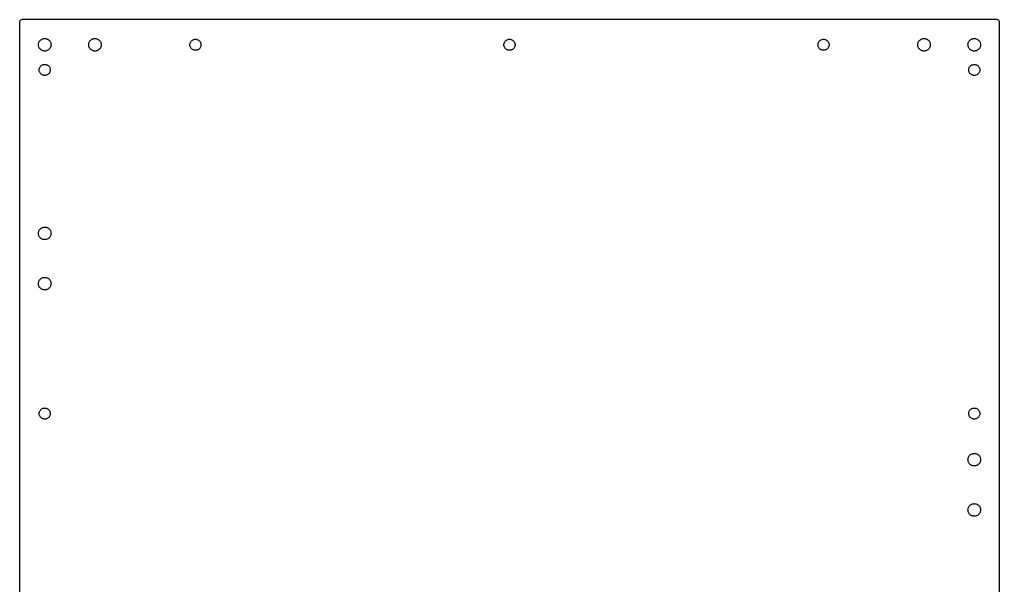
# Model space of a CAD drawing. Header units: metres. Extents: x -195 to 195, y -225 to 225.
# Drawn here: x -195 to 195, y 0 to 225 of the extents above; entities that cross this region are included whole.
import ezdxf

# ---------------------------------------------------------------- set-up
doc = ezdxf.new("R2010")
doc.units = ezdxf.units.M

msp = doc.modelspace()

# ---------------------------------------------------------------- linework, layer by layer
for p, q in [((-194.975, 224.223), (-195, 224)), ((-195, 224), (-195, -224)), ((-194.901, 224.434), (-194.975, 224.223)), ((-194.782, 224.623), (-194.901, 224.434)), ((-194.623, 224.782), (-194.782, 224.623)), ((-194.434, 224.901), (-194.623, 224.782)), ((-194.223, 224.975), (-194.434, 224.901)), ((-194, 225), (-194.223, 224.975)), ((194, 225), (-194, 225)), ((194.223, 224.975), (194, 225)), ((194.434, 224.901), (194.223, 224.975)), ((194.623, 224.782), (194.434, 224.901)), ((194.782, 224.623), (194.623, 224.782)), ((194.901, 224.434), (194.782, 224.623)), ((194.975, 224.223), (194.901, 224.434)), ((195, 224), (194.975, 224.223)), ((195, -224), (195, 224)), ((-187.503, 215), (-187.49, 215.262)), ((-187.49, 214.738), (-187.503, 215)), ((-187.49, 215.262), (-187.449, 215.52)), ((-187.449, 214.48), (-187.49, 214.738)), ((-187.449, 215.52), (-187.381, 215.774)), ((-187.381, 215.774), (-187.287, 216.018)), ((-187.287, 216.018), (-187.168, 216.252)), ((-187.168, 216.252), (-187.025, 216.471)), ((-187.025, 216.471), (-186.86, 216.675)), ((-186.86, 216.675), (-186.675, 216.86)), ((-186.675, 216.86), (-186.471, 217.025)), ((-186.471, 217.025), (-186.252, 217.168)), ((-186.252, 217.168), (-186.018, 217.287)), ((-186.018, 217.287), (-185.774, 217.381)), ((-185.774, 217.381), (-185.52, 217.449)), ((-185.52, 217.449), (-185.262, 217.49)), ((-185.262, 217.49), (-185, 217.503)), ((-185, 217.503), (-184.738, 217.49)), ((-184.738, 217.49), (-184.48, 217.449)), ((-184.48, 217.449), (-184.226, 217.381)), ((-184.226, 217.381), (-183.982, 217.287)), ((-183.982, 217.287), (-183.748, 217.168)), ((-183.748, 217.168), (-183.529, 217.025)), ((-183.529, 217.025), (-183.325, 216.86)), ((-183.325, 216.86), (-183.14, 216.675)), ((-183.14, 216.675), (-182.975, 216.471)), ((-182.975, 216.471), (-182.832, 216.252)), ((-182.832, 216.252), (-182.713, 216.018)), ((-182.713, 216.018), (-182.619, 215.774)), ((-182.619, 215.774), (-182.551, 215.52)), ((-182.551, 215.52), (-182.51, 215.262)), ((-182.51, 214.738), (-182.551, 214.48)), ((-182.51, 215.262), (-182.497, 215)), ((-182.497, 215), (-182.51, 214.738)), ((-167.503, 215), (-167.49, 215.262)), ((-167.49, 214.738), (-167.503, 215)), ((-167.49, 215.262), (-167.449, 215.52)), ((-167.449, 214.48), (-167.49, 214.738)), ((-167.449, 215.52), (-167.381, 215.774)), ((-167.381, 215.774), (-167.287, 216.018)), ((-167.287, 216.018), (-167.168, 216.252)), ((-167.168, 216.252), (-167.025, 216.471)), ((-167.025, 216.471), (-166.86, 216.675)), ((-166.86, 216.675), (-166.675, 216.86)), ((-166.675, 216.86), (-166.471, 217.025)), ((-166.471, 217.025), (-166.252, 217.168)), ((-166.252, 217.168), (-166.018, 217.287)), ((-166.018, 217.287), (-165.774, 217.381)), ((-165.774, 217.381), (-165.52, 217.449)), ((-165.52, 217.449), (-165.262, 217.49)), ((-165.262, 217.49), (-165, 217.503)), ((-165, 217.503), (-164.738, 217.49)), ((-164.738, 217.49), (-164.48, 217.449)), ((-164.48, 217.449), (-164.226, 217.381)), ((-164.226, 217.381), (-163.982, 217.287)), ((-163.982, 217.287), (-163.748, 217.168)), ((-163.748, 217.168), (-163.529, 217.025)), ((-163.529, 217.025), (-163.325, 216.86)), ((-163.325, 216.86), (-163.14, 216.675)), ((-163.14, 216.675), (-162.975, 216.471)), ((-162.975, 216.471), (-162.832, 216.252)), ((-162.832, 216.252), (-162.713, 216.018)), ((-162.713, 216.018), (-162.619, 215.774)), ((-162.619, 215.774), (-162.551, 215.52)), ((-162.551, 215.52), (-162.51, 215.262)), ((-162.51, 214.738), (-162.551, 214.48)), ((-162.51, 215.262), (-162.497, 215)), ((-162.497, 215), (-162.51, 214.738)), ((-127.203, 215), (-127.19, 215.247)), ((-127.19, 214.753), (-127.203, 215)), ((-127.19, 215.247), (-127.148, 215.49)), ((-127.148, 214.51), (-127.19, 214.753)), ((-127.148, 215.49), (-127.08, 215.728)), ((-127.08, 214.272), (-127.148, 214.51)), ((-127.08, 215.728), (-126.985, 215.956)), ((-126.985, 215.956), (-126.866, 216.172)), ((-126.866, 216.172), (-126.723, 216.374)), ((-126.723, 216.374), (-126.558, 216.558)), ((-126.558, 216.558), (-126.374, 216.723)), ((-126.374, 216.723), (-126.172, 216.866)), ((-126.172, 216.866), (-125.956, 216.985)), ((-125.956, 216.985), (-125.728, 217.08)), ((-125.728, 217.08), (-125.49, 217.148)), ((-125.49, 217.148), (-125.247, 217.19)), ((-125.247, 217.19), (-125, 217.203)), ((-125, 217.203), (-124.753, 217.19)), ((-124.753, 217.19), (-124.51, 217.148)), ((-124.51, 217.148), (-124.272, 217.08)), ((-124.272, 217.08), (-124.044, 216.985)), ((-124.044, 216.985), (-123.828, 216.866)), ((-123.828, 216.866), (-123.626, 216.723)), ((-123.626, 216.723), (-123.442, 216.558)), ((-123.442, 216.558), (-123.277, 216.374)), ((-123.277, 216.374), (-123.134, 216.172)), ((-123.134, 216.172), (-123.015, 215.956)), ((-123.015, 215.956), (-122.92, 215.728)), ((-122.92, 215.728), (-122.852, 215.49)), ((-122.852, 214.51), (-122.92, 214.272)), ((-122.852, 215.49), (-122.81, 215.247)), ((-122.81, 214.753), (-122.852, 214.51)), ((-122.81, 215.247), (-122.797, 215)), ((-122.797, 215), (-122.81, 214.753)), ((-2.20348, 215), (-2.18962, 215.247)), ((-2.18962, 214.753), (-2.20348, 215)), ((-2.18962, 215.247), (-2.14822, 215.49)), ((-2.14822, 214.51), (-2.18962, 214.753)), ((-2.14822, 215.49), (-2.07982, 215.728)), ((-2.07982, 214.272), (-2.14822, 214.51)), ((-2.07982, 215.728), (-1.98526, 215.956)), ((-1.98526, 215.956), (-1.86574, 216.172)), ((-1.86574, 216.172), (-1.72275, 216.374)), ((-1.72275, 216.374), (-1.55809, 216.558)), ((-1.55809, 216.558), (-1.37384, 216.723)), ((-1.37384, 216.723), (-1.17232, 216.866)), ((-1.17232, 216.866), (-0.95605, 216.985)), ((-0.95605, 216.985), (-0.72777, 217.08)), ((-0.72777, 217.08), (-0.49033, 217.148)), ((-0.49033, 217.148), (-0.24672, 217.19)), ((-0.24672, 217.19), (0, 217.203)), ((0, 217.203), (0.2467, 217.19)), ((0.2467, 217.19), (0.49031, 217.148)), ((0.49031, 217.148), (0.72775, 217.08)), ((0.72775, 217.08), (0.95604, 216.985)), ((0.95604, 216.985), (1.1723, 216.866)), ((1.1723, 216.866), (1.37383, 216.723)), ((1.37383, 216.723), (1.55807, 216.558)), ((1.55807, 216.558), (1.72273, 216.374)), ((1.72273, 216.374), (1.86572, 216.172)), ((1.86572, 216.172), (1.98524, 215.956)), ((1.98524, 215.956), (2.0798, 215.728)), ((2.0798, 215.728), (2.14821, 215.49)), ((2.14821, 214.51), (2.0798, 214.272)), ((2.14821, 215.49), (2.18961, 215.247)), ((2.18961, 214.753), (2.14821, 214.51)), ((2.18961, 215.247), (2.20346, 215)), ((2.20346, 215), (2.18961, 214.753)), ((122.797, 215), (122.81, 215.247)), ((122.81, 214.753), (122.797, 215)), ((122.81, 215.247), (122.852, 215.49)), ((122.852, 214.51), (122.81, 214.753)), ((122.852, 215.49), (122.92, 215.728)), ((122.92, 214.272), (122.852, 214.51)), ((122.92, 215.728), (123.015, 215.956)), ((123.015, 215.956), (123.134, 216.172)), ((123.134, 216.172), (123.277, 216.374)), ((123.277, 216.374), (123.442, 216.558)), ((123.442, 216.558), (123.626, 216.723)), ((123.626, 216.723), (123.828, 216.866)), ((123.828, 216.866), (124.044, 216.985)), ((124.044, 216.985), (124.272, 217.08)), ((124.272, 217.08), (124.51, 217.148)), ((124.51, 217.148), (124.753, 217.19)), ((124.753, 217.19), (125, 217.203)), ((125, 217.203), (125.247, 217.19)), ((125.247, 217.19), (125.49, 217.148)), ((125.49, 217.148), (125.728, 217.08)), ((125.728, 217.08), (125.956, 216.985)), ((125.956, 216.985), (126.172, 216.866)), ((126.172, 216.866), (126.374, 216.723)), ((126.374, 216.723), (126.558, 216.558)), ((126.558, 216.558), (126.723, 216.374)), ((126.723, 216.374), (126.866, 216.172)), ((126.866, 216.172), (126.985, 215.956)), ((126.985, 215.956), (127.08, 215.728)), ((127.08, 215.728), (127.148, 215.49)), ((127.148, 214.51), (127.08, 214.272)), ((127.148, 215.49), (127.19, 215.247)), ((127.19, 214.753), (127.148, 214.51)), ((127.19, 215.247), (127.203, 215)), ((127.203, 215), (127.19, 214.753)), ((162.497, 215), (162.51, 215.262)), ((162.51, 214.738), (162.497, 215)), ((162.51, 215.262), (162.551, 215.52)), ((162.551, 214.48), (162.51, 214.738)), ((162.551, 215.52), (162.619, 215.774)), ((162.619, 215.774), (162.713, 216.018)), ((162.713, 216.018), (162.832, 216.252)), ((162.832, 216.252), (162.975, 216.471)), ((162.975, 216.471), (163.14, 216.675)), ((163.14, 216.675), (163.325, 216.86)), ((163.325, 216.86), (163.529, 217.025)), ((163.529, 217.025), (163.748, 217.168)), ((163.748, 217.168), (163.982, 217.287)), ((163.982, 217.287), (164.226, 217.381)), ((164.226, 217.381), (164.48, 217.449)), ((164.48, 217.449), (164.738, 217.49)), ((164.738, 217.49), (165, 217.503)), ((165, 217.503), (165.262, 217.49)), ((165.262, 217.49), (165.52, 217.449)), ((165.52, 217.449), (165.774, 217.381)), ((165.774, 217.381), (166.018, 217.287)), ((166.018, 217.287), (166.252, 217.168)), ((166.252, 217.168), (166.471, 217.025)), ((166.471, 217.025), (166.675, 216.86)), ((166.675, 216.86), (166.86, 216.675)), ((166.86, 216.675), (167.025, 216.471)), ((167.025, 216.471), (167.168, 216.252)), ((167.168, 216.252), (167.287, 216.018)), ((167.287, 216.018), (167.381, 215.774)), ((167.381, 215.774), (167.449, 215.52)), ((167.449, 215.52), (167.49, 215.262)), ((167.49, 214.738), (167.449, 214.48)), ((167.49, 215.262), (167.503, 215)), ((167.503, 215), (167.49, 214.738)), ((182.497, 215), (182.51, 215.262)), ((182.51, 214.738), (182.497, 215)), ((182.51, 215.262), (182.551, 215.52)), ((182.551, 214.48), (182.51, 214.738)), ((182.551, 215.52), (182.619, 215.774)), ((182.619, 215.774), (182.713, 216.018)), ((182.713, 216.018), (182.832, 216.252)), ((182.832, 216.252), (182.975, 216.471)), ((182.975, 216.471), (183.14, 216.675)), ((183.14, 216.675), (183.325, 216.86)), ((183.325, 216.86), (183.529, 217.025)), ((183.529, 217.025), (183.748, 217.168)), ((183.748, 217.168), (183.982, 217.287)), ((183.982, 217.287), (184.226, 217.381)), ((184.226, 217.381), (184.48, 217.449)), ((184.48, 217.449), (184.738, 217.49)), ((184.738, 217.49), (185, 217.503)), ((185, 217.503), (185.262, 217.49)), ((185.262, 217.49), (185.52, 217.449)), ((185.52, 217.449), (185.774, 217.381)), ((185.774, 217.381), (186.018, 217.287)), ((186.018, 217.287), (186.252, 217.168)), ((186.252, 217.168), (186.471, 217.025)), ((186.471, 217.025), (186.675, 216.86)), ((186.675, 216.86), (186.86, 216.675)), ((186.86, 216.675), (187.025, 216.471)), ((187.025, 216.471), (187.168, 216.252)), ((187.168, 216.252), (187.287, 216.018)), ((187.287, 216.018), (187.381, 215.774)), ((187.381, 215.774), (187.449, 215.52)), ((187.449, 215.52), (187.49, 215.262)), ((187.49, 214.738), (187.449, 214.48)), ((187.49, 215.262), (187.503, 215)), ((187.503, 215), (187.49, 214.738)), ((-187.381, 214.226), (-187.449, 214.48)), ((-187.287, 213.982), (-187.381, 214.226)), ((-187.168, 213.748), (-187.287, 213.982)), ((-187.025, 213.529), (-187.168, 213.748)), ((-186.86, 213.325), (-187.025, 213.529)), ((-186.675, 213.14), (-186.86, 213.325)), ((-186.471, 212.975), (-186.675, 213.14)), ((-186.252, 212.832), (-186.471, 212.975)), ((-186.018, 212.713), (-186.252, 212.832)), ((-185.774, 212.619), (-186.018, 212.713)), ((-185.52, 212.551), (-185.774, 212.619)), ((-185.262, 212.51), (-185.52, 212.551)), ((-185, 212.497), (-185.262, 212.51)), ((-184.738, 212.51), (-185, 212.497)), ((-184.48, 212.551), (-184.738, 212.51)), ((-184.226, 212.619), (-184.48, 212.551)), ((-183.982, 212.713), (-184.226, 212.619)), ((-183.748, 212.832), (-183.982, 212.713)), ((-183.529, 212.975), (-183.748, 212.832)), ((-183.325, 213.14), (-183.529, 212.975)), ((-183.14, 213.325), (-183.325, 213.14)), ((-182.975, 213.529), (-183.14, 213.325)), ((-182.832, 213.748), (-182.975, 213.529)), ((-182.713, 213.982), (-182.832, 213.748)), ((-182.619, 214.226), (-182.713, 213.982)), ((-182.551, 214.48), (-182.619, 214.226)), ((-167.381, 214.226), (-167.449, 214.48)), ((-167.287, 213.982), (-167.381, 214.226)), ((-167.168, 213.748), (-167.287, 213.982)), ((-167.025, 213.529), (-167.168, 213.748)), ((-166.86, 213.325), (-167.025, 213.529)), ((-166.675, 213.14), (-166.86, 213.325)), ((-166.471, 212.975), (-166.675, 213.14)), ((-166.252, 212.832), (-166.471, 212.975)), ((-166.018, 212.713), (-166.252, 212.832)), ((-165.774, 212.619), (-166.018, 212.713)), ((-165.52, 212.551), (-165.774, 212.619)), ((-165.262, 212.51), (-165.52, 212.551)), ((-165, 212.497), (-165.262, 212.51)), ((-164.738, 212.51), (-165, 212.497)), ((-164.48, 212.551), (-164.738, 212.51)), ((-164.226, 212.619), (-164.48, 212.551)), ((-163.982, 212.713), (-164.226, 212.619)), ((-163.748, 212.832), (-163.982, 212.713)), ((-163.529, 212.975), (-163.748, 212.832)), ((-163.325, 213.14), (-163.529, 212.975)), ((-163.14, 213.325), (-163.325, 213.14)), ((-162.975, 213.529), (-163.14, 213.325)), ((-162.832, 213.748), (-162.975, 213.529)), ((-162.713, 213.982), (-162.832, 213.748)), ((-162.619, 214.226), (-162.713, 213.982)), ((-162.551, 214.48), (-162.619, 214.226)), ((-126.985, 214.044), (-127.08, 214.272)), ((-126.866, 213.828), (-126.985, 214.044)), ((-126.723, 213.626), (-126.866, 213.828)), ((-126.558, 213.442), (-126.723, 213.626)), ((-126.374, 213.277), (-126.558, 213.442)), ((-126.172, 213.134), (-126.374, 213.277)), ((-125.956, 213.015), (-126.172, 213.134)), ((-125.728, 212.92), (-125.956, 213.015)), ((-125.49, 212.852), (-125.728, 212.92)), ((-125.247, 212.81), (-125.49, 212.852)), ((-125, 212.797), (-125.247, 212.81)), ((-124.753, 212.81), (-125, 212.797)), ((-124.51, 212.852), (-124.753, 212.81)), ((-124.272, 212.92), (-124.51, 212.852)), ((-124.044, 213.015), (-124.272, 212.92)), ((-123.828, 213.134), (-124.044, 213.015)), ((-123.626, 213.277), (-123.828, 213.134)), ((-123.442, 213.442), (-123.626, 213.277)), ((-123.277, 213.626), (-123.442, 213.442)), ((-123.134, 213.828), (-123.277, 213.626)), ((-123.015, 214.044), (-123.134, 213.828)), ((-122.92, 214.272), (-123.015, 214.044)), ((-1.98526, 214.044), (-2.07982, 214.272)), ((-1.86574, 213.828), (-1.98526, 214.044)), ((-1.72275, 213.626), (-1.86574, 213.828)), ((-1.55809, 213.442), (-1.72275, 213.626)), ((-1.37384, 213.277), (-1.55809, 213.442)), ((-1.17232, 213.134), (-1.37384, 213.277)), ((-0.95605, 213.015), (-1.17232, 213.134)), ((-0.72777, 212.92), (-0.95605, 213.015)), ((-0.49033, 212.852), (-0.72777, 212.92)), ((-0.24672, 212.81), (-0.49033, 212.852)), ((0, 212.797), (-0.24672, 212.81)), ((0.2467, 212.81), (0, 212.797)), ((0.49031, 212.852), (0.2467, 212.81)), ((0.72775, 212.92), (0.49031, 212.852)), ((0.95604, 213.015), (0.72775, 212.92)), ((1.1723, 213.134), (0.95604, 213.015)), ((1.37383, 213.277), (1.1723, 213.134)), ((1.55807, 213.442), (1.37383, 213.277)), ((1.72273, 213.626), (1.55807, 213.442)), ((1.86572, 213.828), (1.72273, 213.626)), ((1.98524, 214.044), (1.86572, 213.828)), ((2.0798, 214.272), (1.98524, 214.044)), ((123.015, 214.044), (122.92, 214.272)), ((123.134, 213.828), (123.015, 214.044)), ((123.277, 213.626), (123.134, 213.828)), ((123.442, 213.442), (123.277, 213.626)), ((123.626, 213.277), (123.442, 213.442)), ((123.828, 213.134), (123.626, 213.277)), ((124.044, 213.015), (123.828, 213.134)), ((124.272, 212.92), (124.044, 213.015)), ((124.51, 212.852), (124.272, 212.92)), ((124.753, 212.81), (124.51, 212.852)), ((125, 212.797), (124.753, 212.81)), ((125.247, 212.81), (125, 212.797)), ((125.49, 212.852), (125.247, 212.81)), ((125.728, 212.92), (125.49, 212.852)), ((125.956, 213.015), (125.728, 212.92)), ((126.172, 213.134), (125.956, 213.015)), ((126.374, 213.277), (126.172, 213.134)), ((126.558, 213.442), (126.374, 213.277)), ((126.723, 213.626), (126.558, 213.442)), ((126.866, 213.828), (126.723, 213.626)), ((126.985, 214.044), (126.866, 213.828)), ((127.08, 214.272), (126.985, 214.044)), ((162.619, 214.226), (162.551, 214.48)), ((162.713, 213.982), (162.619, 214.226)), ((162.832, 213.748), (162.713, 213.982)), ((162.975, 213.529), (162.832, 213.748)), ((163.14, 213.325), (162.975, 213.529)), ((163.325, 213.14), (163.14, 213.325)), ((163.529, 212.975), (163.325, 213.14)), ((163.748, 212.832), (163.529, 212.975)), ((163.982, 212.713), (163.748, 212.832)), ((164.226, 212.619), (163.982, 212.713)), ((164.48, 212.551), (164.226, 212.619)), ((164.738, 212.51), (164.48, 212.551)), ((165, 212.497), (164.738, 212.51)), ((165.262, 212.51), (165, 212.497)), ((165.52, 212.551), (165.262, 212.51)), ((165.774, 212.619), (165.52, 212.551)), ((166.018, 212.713), (165.774, 212.619)), ((166.252, 212.832), (166.018, 212.713)), ((166.471, 212.975), (166.252, 212.832)), ((166.675, 213.14), (166.471, 212.975)), ((166.86, 213.325), (166.675, 213.14)), ((167.025, 213.529), (166.86, 213.325)), ((167.168, 213.748), (167.025, 213.529)), ((167.287, 213.982), (167.168, 213.748)), ((167.381, 214.226), (167.287, 213.982)), ((167.449, 214.48), (167.381, 214.226)), ((182.619, 214.226), (182.551, 214.48)), ((182.713, 213.982), (182.619, 214.226)), ((182.832, 213.748), (182.713, 213.982)), ((182.975, 213.529), (182.832, 213.748)), ((183.14, 213.325), (182.975, 213.529)), ((183.325, 213.14), (183.14, 213.325)), ((183.529, 212.975), (183.325, 213.14)), ((183.748, 212.832), (183.529, 212.975)), ((183.982, 212.713), (183.748, 212.832)), ((184.226, 212.619), (183.982, 212.713)), ((184.48, 212.551), (184.226, 212.619)), ((184.738, 212.51), (184.48, 212.551)), ((185, 212.497), (184.738, 212.51)), ((185.262, 212.51), (185, 212.497)), ((185.52, 212.551), (185.262, 212.51)), ((185.774, 212.619), (185.52, 212.551)), ((186.018, 212.713), (185.774, 212.619)), ((186.252, 212.832), (186.018, 212.713)), ((186.471, 212.975), (186.252, 212.832)), ((186.675, 213.14), (186.471, 212.975)), ((186.86, 213.325), (186.675, 213.14)), ((187.025, 213.529), (186.86, 213.325)), ((187.168, 213.748), (187.025, 213.529)), ((187.287, 213.982), (187.168, 213.748)), ((187.381, 214.226), (187.287, 213.982)), ((187.449, 214.48), (187.381, 214.226)), ((-186.558, 206.558), (-186.374, 206.723)), ((-186.374, 206.723), (-186.172, 206.866)), ((-186.172, 206.866), (-185.956, 206.985)), ((-185.956, 206.985), (-185.728, 207.08)), ((-185.728, 207.08), (-185.49, 207.148)), ((-185.49, 207.148), (-185.247, 207.19)), ((-185.247, 207.19), (-185, 207.203)), ((-185, 207.203), (-184.753, 207.19)), ((-184.753, 207.19), (-184.51, 207.148)), ((-184.51, 207.148), (-184.272, 207.08)), ((-184.272, 207.08), (-184.044, 206.985)), ((-184.044, 206.985), (-183.828, 206.866)), ((-183.828, 206.866), (-183.626, 206.723)), ((-183.626, 206.723), (-183.442, 206.558)), ((183.442, 206.558), (183.626, 206.723)), ((183.626, 206.723), (183.828, 206.866)), ((183.828, 206.866), (184.044, 206.985)), ((184.044, 206.985), (184.272, 207.08)), ((184.272, 207.08), (184.51, 207.148)), ((184.51, 207.148), (184.753, 207.19)), ((184.753, 207.19), (185, 207.203)), ((185, 207.203), (185.247, 207.19)), ((185.247, 207.19), (185.49, 207.148)), ((185.49, 207.148), (185.728, 207.08)), ((185.728, 207.08), (185.956, 206.985)), ((185.956, 206.985), (186.172, 206.866)), ((186.172, 206.866), (186.374, 206.723)), ((186.374, 206.723), (186.558, 206.558)), ((-187.203, 205), (-187.19, 205.247)), ((-187.19, 204.753), (-187.203, 205)), ((-187.19, 205.247), (-187.148, 205.49)), ((-187.148, 204.51), (-187.19, 204.753)), ((-187.148, 205.49), (-187.08, 205.728)), ((-187.08, 204.272), (-187.148, 204.51)), ((-187.08, 205.728), (-186.985, 205.956)), ((-186.985, 204.044), (-187.08, 204.272)), ((-186.985, 205.956), (-186.866, 206.172)), ((-186.866, 203.828), (-186.985, 204.044)), ((-186.866, 206.172), (-186.723, 206.374)), ((-186.723, 203.626), (-186.866, 203.828)), ((-186.723, 206.374), (-186.558, 206.558)), ((-186.558, 203.442), (-186.723, 203.626)), ((-186.374, 203.277), (-186.558, 203.442)), ((-186.172, 203.134), (-186.374, 203.277)), ((-185.956, 203.015), (-186.172, 203.134)), ((-185.728, 202.92), (-185.956, 203.015)), ((-185.49, 202.852), (-185.728, 202.92)), ((-185.247, 202.81), (-185.49, 202.852)), ((-185, 202.797), (-185.247, 202.81)), ((-184.753, 202.81), (-185, 202.797)), ((-184.51, 202.852), (-184.753, 202.81)), ((-184.272, 202.92), (-184.51, 202.852)), ((-184.044, 203.015), (-184.272, 202.92)), ((-183.828, 203.134), (-184.044, 203.015)), ((-183.626, 203.277), (-183.828, 203.134)), ((-183.442, 203.442), (-183.626, 203.277)), ((-183.442, 206.558), (-183.277, 206.374)), ((-183.277, 203.626), (-183.442, 203.442)), ((-183.277, 206.374), (-183.134, 206.172)), ((-183.134, 203.828), (-183.277, 203.626)), ((-183.134, 206.172), (-183.015, 205.956)), ((-183.015, 204.044), (-183.134, 203.828)), ((-183.015, 205.956), (-182.92, 205.728)), ((-182.92, 204.272), (-183.015, 204.044)), ((-182.92, 205.728), (-182.852, 205.49)), ((-182.852, 204.51), (-182.92, 204.272)), ((-182.852, 205.49), (-182.81, 205.247)), ((-182.81, 204.753), (-182.852, 204.51)), ((-182.81, 205.247), (-182.797, 205)), ((-182.797, 205), (-182.81, 204.753)), ((182.797, 205), (182.81, 205.247)), ((182.81, 204.753), (182.797, 205)), ((182.81, 205.247), (182.852, 205.49)), ((182.852, 204.51), (182.81, 204.753)), ((182.852, 205.49), (182.92, 205.728)), ((182.92, 204.272), (182.852, 204.51)), ((182.92, 205.728), (183.015, 205.956)), ((183.015, 204.044), (182.92, 204.272)), ((183.015, 205.956), (183.134, 206.172)), ((183.134, 203.828), (183.015, 204.044)), ((183.134, 206.172), (183.277, 206.374)), ((183.277, 203.626), (183.134, 203.828)), ((183.277, 206.374), (183.442, 206.558)), ((183.442, 203.442), (183.277, 203.626)), ((183.626, 203.277), (183.442, 203.442)), ((183.828, 203.134), (183.626, 203.277)), ((184.044, 203.015), (183.828, 203.134)), ((184.272, 202.92), (184.044, 203.015)), ((184.51, 202.852), (184.272, 202.92)), ((184.753, 202.81), (184.51, 202.852)), ((185, 202.797), (184.753, 202.81)), ((185.247, 202.81), (185, 202.797)), ((185.49, 202.852), (185.247, 202.81)), ((185.728, 202.92), (185.49, 202.852)), ((185.956, 203.015), (185.728, 202.92)), ((186.172, 203.134), (185.956, 203.015)), ((186.374, 203.277), (186.172, 203.134)), ((186.558, 203.442), (186.374, 203.277)), ((186.558, 206.558), (186.723, 206.374)), ((186.723, 203.626), (186.558, 203.442)), ((186.723, 206.374), (186.866, 206.172)), ((186.866, 203.828), (186.723, 203.626)), ((186.866, 206.172), (186.985, 205.956)), ((186.985, 204.044), (186.866, 203.828)), ((186.985, 205.956), (187.08, 205.728)), ((187.08, 204.272), (186.985, 204.044)), ((187.08, 205.728), (187.148, 205.49)), ((187.148, 204.51), (187.08, 204.272)), ((187.148, 205.49), (187.19, 205.247)), ((187.19, 204.753), (187.148, 204.51)), ((187.19, 205.247), (187.203, 205)), ((187.203, 205), (187.19, 204.753)), ((-187.49, 140.262), (-187.449, 140.52)), ((-187.449, 140.52), (-187.381, 140.774)), ((-187.381, 140.774), (-187.287, 141.018)), ((-187.287, 141.018), (-187.168, 141.252)), ((-187.168, 141.252), (-187.025, 141.471)), ((-187.025, 141.471), (-186.86, 141.675)), ((-186.86, 141.675), (-186.675, 141.86)), ((-186.675, 141.86), (-186.471, 142.025)), ((-186.471, 142.025), (-186.252, 142.168)), ((-186.252, 142.168), (-186.018, 142.287)), ((-186.018, 142.287), (-185.774, 142.381)), ((-185.774, 142.381), (-185.52, 142.449)), ((-185.52, 142.449), (-185.262, 142.49)), ((-185.262, 142.49), (-185, 142.503)), ((-185, 142.503), (-184.738, 142.49)), ((-184.738, 142.49), (-184.48, 142.449)), ((-184.48, 142.449), (-184.226, 142.381)), ((-184.226, 142.381), (-183.982, 142.287)), ((-183.982, 142.287), (-183.748, 142.168)), ((-183.748, 142.168), (-183.529, 142.025)), ((-183.529, 142.025), (-183.325, 141.86)), ((-183.325, 141.86), (-183.14, 141.675)), ((-183.14, 141.675), (-182.975, 141.471)), ((-182.975, 141.471), (-182.832, 141.252)), ((-182.832, 141.252), (-182.713, 141.018)), ((-182.713, 141.018), (-182.619, 140.774)), ((-182.619, 140.774), (-182.551, 140.52)), ((-182.551, 140.52), (-182.51, 140.262)), ((-187.503, 140), (-187.49, 140.262)), ((-187.49, 139.738), (-187.503, 140)), ((-187.449, 139.48), (-187.49, 139.738)), ((-187.381, 139.226), (-187.449, 139.48)), ((-187.287, 138.982), (-187.381, 139.226)), ((-187.168, 138.748), (-187.287, 138.982)), ((-187.025, 138.529), (-187.168, 138.748)), ((-186.86, 138.325), (-187.025, 138.529)), ((-186.675, 138.14), (-186.86, 138.325)), ((-186.471, 137.975), (-186.675, 138.14)), ((-186.252, 137.832), (-186.471, 137.975)), ((-186.018, 137.713), (-186.252, 137.832)), ((-185.774, 137.619), (-186.018, 137.713)), ((-185.52, 137.551), (-185.774, 137.619)), ((-185.262, 137.51), (-185.52, 137.551)), ((-185, 137.497), (-185.262, 137.51)), ((-184.738, 137.51), (-185, 137.497)), ((-184.48, 137.551), (-184.738, 137.51)), ((-184.226, 137.619), (-184.48, 137.551)), ((-183.982, 137.713), (-184.226, 137.619)), ((-183.748, 137.832), (-183.982, 137.713)), ((-183.529, 137.975), (-183.748, 137.832)), ((-183.325, 138.14), (-183.529, 137.975)), ((-183.14, 138.325), (-183.325, 138.14)), ((-182.975, 138.529), (-183.14, 138.325)), ((-182.832, 138.748), (-182.975, 138.529)), ((-182.713, 138.982), (-182.832, 138.748)), ((-182.619, 139.226), (-182.713, 138.982)), ((-182.551, 139.48), (-182.619, 139.226)), ((-182.51, 139.738), (-182.551, 139.48)), ((-182.51, 140.262), (-182.497, 140)), ((-182.497, 140), (-182.51, 139.738)), ((-187.381, 120.774), (-187.287, 121.018)), ((-187.287, 121.018), (-187.168, 121.252)), ((-187.168, 121.252), (-187.025, 121.471)), ((-187.025, 121.471), (-186.86, 121.675)), ((-186.86, 121.675), (-186.675, 121.86)), ((-186.675, 121.86), (-186.471, 122.025)), ((-186.471, 122.025), (-186.252, 122.168)), ((-186.252, 122.168), (-186.018, 122.287)), ((-186.018, 122.287), (-185.774, 122.381)), ((-185.774, 122.381), (-185.52, 122.449)), ((-185.52, 122.449), (-185.262, 122.49)), ((-185.262, 122.49), (-185, 122.503)), ((-185, 122.503), (-184.738, 122.49)), ((-184.738, 122.49), (-184.48, 122.449)), ((-184.48, 122.449), (-184.226, 122.381)), ((-184.226, 122.381), (-183.982, 122.287)), ((-183.982, 122.287), (-183.748, 122.168)), ((-183.748, 122.168), (-183.529, 122.025)), ((-183.529, 122.025), (-183.325, 121.86)), ((-183.325, 121.86), (-183.14, 121.675)), ((-183.14, 121.675), (-182.975, 121.471)), ((-182.975, 121.471), (-182.832, 121.252)), ((-182.832, 121.252), (-182.713, 121.018)), ((-182.713, 121.018), (-182.619, 120.774)), ((-187.503, 120), (-187.49, 120.262)), ((-187.49, 119.738), (-187.503, 120)), ((-187.49, 120.262), (-187.449, 120.52)), ((-187.449, 119.48), (-187.49, 119.738)), ((-187.449, 120.52), (-187.381, 120.774)), ((-187.381, 119.226), (-187.449, 119.48)), ((-187.287, 118.982), (-187.381, 119.226)), ((-187.168, 118.748), (-187.287, 118.982)), ((-187.025, 118.529), (-187.168, 118.748)), ((-186.86, 118.325), (-187.025, 118.529)), ((-186.675, 118.14), (-186.86, 118.325)), ((-186.471, 117.975), (-186.675, 118.14)), ((-186.252, 117.832), (-186.471, 117.975)), ((-186.018, 117.713), (-186.252, 117.832)), ((-185.774, 117.619), (-186.018, 117.713)), ((-185.52, 117.551), (-185.774, 117.619)), ((-185.262, 117.51), (-185.52, 117.551)), ((-185, 117.497), (-185.262, 117.51)), ((-184.738, 117.51), (-185, 117.497)), ((-184.48, 117.551), (-184.738, 117.51)), ((-184.226, 117.619), (-184.48, 117.551)), ((-183.982, 117.713), (-184.226, 117.619)), ((-183.748, 117.832), (-183.982, 117.713)), ((-183.529, 117.975), (-183.748, 117.832)), ((-183.325, 118.14), (-183.529, 117.975)), ((-183.14, 118.325), (-183.325, 118.14)), ((-182.975, 118.529), (-183.14, 118.325)), ((-182.832, 118.748), (-182.975, 118.529)), ((-182.713, 118.982), (-182.832, 118.748)), ((-182.619, 119.226), (-182.713, 118.982)), ((-182.619, 120.774), (-182.551, 120.52)), ((-182.551, 119.48), (-182.619, 119.226)), ((-182.551, 120.52), (-182.51, 120.262)), ((-182.51, 119.738), (-182.551, 119.48)), ((-182.51, 120.262), (-182.497, 120)), ((-182.497, 120), (-182.51, 119.738)), ((-186.172, 70.1991), (-185.956, 70.3186)), ((-185.956, 70.3186), (-185.728, 70.4131)), ((-185.728, 70.4131), (-185.49, 70.4816)), ((-185.49, 70.4816), (-185.247, 70.5229)), ((-185.247, 70.5229), (-185, 70.5368)), ((-185, 70.5368), (-184.753, 70.5229)), ((-184.753, 70.5229), (-184.51, 70.4816)), ((-184.51, 70.4816), (-184.272, 70.4131)), ((-184.272, 70.4131), (-184.044, 70.3186)), ((-184.044, 70.3186), (-183.828, 70.1991)), ((183.828, 70.1991), (184.044, 70.3186)), ((184.044, 70.3186), (184.272, 70.4131)), ((184.272, 70.4131), (184.51, 70.4816)), ((184.51, 70.4816), (184.753, 70.5229)), ((184.753, 70.5229), (185, 70.5368)), ((185, 70.5368), (185.247, 70.5229)), ((185.247, 70.5229), (185.49, 70.4816)), ((185.49, 70.4816), (185.728, 70.4131)), ((185.728, 70.4131), (185.956, 70.3186)), ((185.956, 70.3186), (186.172, 70.1991)), ((-187.203, 68.3333), (-187.19, 68.58)), ((-187.19, 68.0866), (-187.203, 68.3333)), ((-187.19, 68.58), (-187.148, 68.8236)), ((-187.148, 67.843), (-187.19, 68.0866)), ((-187.148, 68.8236), (-187.08, 69.0611)), ((-187.08, 67.6056), (-187.148, 67.843)), ((-187.08, 69.0611), (-186.985, 69.2894)), ((-186.985, 67.3773), (-187.08, 67.6056)), ((-186.985, 69.2894), (-186.866, 69.5056)), ((-186.866, 67.161), (-186.985, 67.3773)), ((-186.866, 69.5056), (-186.723, 69.7072)), ((-186.723, 66.9595), (-186.866, 67.161)), ((-186.723, 69.7072), (-186.558, 69.8914)), ((-186.558, 66.7752), (-186.723, 66.9595)), ((-186.558, 69.8914), (-186.374, 70.0561)), ((-186.374, 66.6106), (-186.558, 66.7752)), ((-186.374, 70.0561), (-186.172, 70.1991)), ((-186.172, 66.4676), (-186.374, 66.6106)), ((-185.956, 66.3481), (-186.172, 66.4676)), ((-185.728, 66.2535), (-185.956, 66.3481)), ((-184.044, 66.3481), (-184.272, 66.2535)), ((-183.828, 66.4676), (-184.044, 66.3481)), ((-183.828, 70.1991), (-183.626, 70.0561)), ((-183.626, 66.6106), (-183.828, 66.4676)), ((-183.626, 70.0561), (-183.442, 69.8914)), ((-183.442, 66.7752), (-183.626, 66.6106)), ((-183.442, 69.8914), (-183.277, 69.7072)), ((-183.277, 66.9595), (-183.442, 66.7752)), ((-183.277, 69.7072), (-183.134, 69.5056)), ((-183.134, 67.161), (-183.277, 66.9595)), ((-183.134, 69.5056), (-183.015, 69.2894)), ((-183.015, 67.3773), (-183.134, 67.161)), ((-183.015, 69.2894), (-182.92, 69.0611)), ((-182.92, 67.6056), (-183.015, 67.3773)), ((-182.92, 69.0611), (-182.852, 68.8236)), ((-182.852, 67.843), (-182.92, 67.6056)), ((-182.852, 68.8236), (-182.81, 68.58)), ((-182.81, 68.0866), (-182.852, 67.843)), ((-182.81, 68.58), (-182.797, 68.3333)), ((-182.797, 68.3333), (-182.81, 68.0866)), ((182.797, 68.3333), (182.81, 68.58)), ((182.81, 68.0866), (182.797, 68.3333)), ((182.81, 68.58), (182.852, 68.8236)), ((182.852, 67.843), (182.81, 68.0866)), ((182.852, 68.8236), (182.92, 69.0611)), ((182.92, 67.6056), (182.852, 67.843)), ((182.92, 69.0611), (183.015, 69.2894)), ((183.015, 67.3773), (182.92, 67.6056)), ((183.015, 69.2894), (183.134, 69.5056)), ((183.134, 67.161), (183.015, 67.3773)), ((183.134, 69.5056), (183.277, 69.7072)), ((183.277, 66.9595), (183.134, 67.161)), ((183.277, 69.7072), (183.442, 69.8914)), ((183.442, 66.7752), (183.277, 66.9595)), ((183.442, 69.8914), (183.626, 70.0561)), ((183.626, 66.6106), (183.442, 66.7752)), ((183.626, 70.0561), (183.828, 70.1991)), ((183.828, 66.4676), (183.626, 66.6106)), ((184.044, 66.3481), (183.828, 66.4676)), ((184.272, 66.2535), (184.044, 66.3481)), ((185.956, 66.3481), (185.728, 66.2535)), ((186.172, 66.4676), (185.956, 66.3481)), ((186.172, 70.1991), (186.374, 70.0561)), ((186.374, 66.6106), (186.172, 66.4676)), ((186.374, 70.0561), (186.558, 69.8914)), ((186.558, 66.7752), (186.374, 66.6106)), ((186.558, 69.8914), (186.723, 69.7072)), ((186.723, 66.9595), (186.558, 66.7752)), ((186.723, 69.7072), (186.866, 69.5056)), ((186.866, 67.161), (186.723, 66.9595)), ((186.866, 69.5056), (186.985, 69.2894)), ((186.985, 67.3773), (186.866, 67.161)), ((186.985, 69.2894), (187.08, 69.0611)), ((187.08, 67.6056), (186.985, 67.3773)), ((187.08, 69.0611), (187.148, 68.8236)), ((187.148, 67.843), (187.08, 67.6056)), ((187.148, 68.8236), (187.19, 68.58)), ((187.19, 68.0866), (187.148, 67.843)), ((187.19, 68.58), (187.203, 68.3333)), ((187.203, 68.3333), (187.19, 68.0866)), ((-185.49, 66.1851), (-185.728, 66.2535)), ((-185.247, 66.1437), (-185.49, 66.1851)), ((-185, 66.1299), (-185.247, 66.1437)), ((-184.753, 66.1437), (-185, 66.1299)), ((-184.51, 66.1851), (-184.753, 66.1437)), ((-184.272, 66.2535), (-184.51, 66.1851)), ((184.51, 66.1851), (184.272, 66.2535)), ((184.753, 66.1437), (184.51, 66.1851)), ((185, 66.1299), (184.753, 66.1437)), ((185.247, 66.1437), (185, 66.1299)), ((185.49, 66.1851), (185.247, 66.1437)), ((185.728, 66.2535), (185.49, 66.1851)), ((182.551, 50.5205), (182.619, 50.7736)), ((182.619, 50.7736), (182.713, 51.0182)), ((182.713, 51.0182), (182.832, 51.2517)), ((182.832, 51.2517), (182.975, 51.4715)), ((182.975, 51.4715), (183.14, 51.6751)), ((183.14, 51.6751), (183.325, 51.8604)), ((183.325, 51.8604), (183.529, 52.0253)), ((183.529, 52.0253), (183.748, 52.168)), ((183.748, 52.168), (183.982, 52.287)), ((183.982, 52.287), (184.226, 52.3809)), ((184.226, 52.3809), (184.48, 52.4487)), ((184.48, 52.4487), (184.738, 52.4897)), ((184.738, 52.4897), (185, 52.5034)), ((185, 52.5034), (185.262, 52.4897)), ((185.262, 52.4897), (185.52, 52.4487)), ((185.52, 52.4487), (185.774, 52.3809)), ((185.774, 52.3809), (186.018, 52.287)), ((186.018, 52.287), (186.252, 52.168)), ((186.252, 52.168), (186.471, 52.0253)), ((186.471, 52.0253), (186.675, 51.8604)), ((186.675, 51.8604), (186.86, 51.6751)), ((186.86, 51.6751), (187.025, 51.4715)), ((187.025, 51.4715), (187.168, 51.2517)), ((187.168, 51.2517), (187.287, 51.0182)), ((187.287, 51.0182), (187.381, 50.7736)), ((187.381, 50.7736), (187.449, 50.5205)), ((182.497, 50), (182.51, 50.2617)), ((182.51, 49.7383), (182.497, 50)), ((182.51, 50.2617), (182.551, 50.5205)), ((182.551, 49.4795), (182.51, 49.7383)), ((182.619, 49.2264), (182.551, 49.4795)), ((182.713, 48.9818), (182.619, 49.2264)), ((182.832, 48.7483), (182.713, 48.9818)), ((182.975, 48.5285), (182.832, 48.7483)), ((183.14, 48.3249), (182.975, 48.5285)), ((183.325, 48.1396), (183.14, 48.3249)), ((183.529, 47.9747), (183.325, 48.1396)), ((183.748, 47.832), (183.529, 47.9747)), ((183.982, 47.713), (183.748, 47.832)), ((184.226, 47.6191), (183.982, 47.713)), ((184.48, 47.5513), (184.226, 47.6191)), ((184.738, 47.5103), (184.48, 47.5513)), ((185, 47.4966), (184.738, 47.5103)), ((185.262, 47.5103), (185, 47.4966)), ((185.52, 47.5513), (185.262, 47.5103)), ((185.774, 47.6191), (185.52, 47.5513)), ((186.018, 47.713), (185.774, 47.6191)), ((186.252, 47.832), (186.018, 47.713)), ((186.471, 47.9747), (186.252, 47.832)), ((186.675, 48.1396), (186.471, 47.9747)), ((186.86, 48.3249), (186.675, 48.1396)), ((187.025, 48.5285), (186.86, 48.3249)), ((187.168, 48.7483), (187.025, 48.5285)), ((187.287, 48.9818), (187.168, 48.7483)), ((187.381, 49.2264), (187.287, 48.9818)), ((187.449, 49.4795), (187.381, 49.2264)), ((187.449, 50.5205), (187.49, 50.2617)), ((187.49, 49.7383), (187.449, 49.4795)), ((187.49, 50.2617), (187.503, 50)), ((187.503, 50), (187.49, 49.7383)), ((182.713, 31.0182), (182.832, 31.2517)), ((182.832, 31.2517), (182.975, 31.4715)), ((182.975, 31.4715), (183.14, 31.6751)), ((183.14, 31.6751), (183.325, 31.8604)), ((183.325, 31.8604), (183.529, 32.0253)), ((183.529, 32.0253), (183.748, 32.168)), ((183.748, 32.168), (183.982, 32.287)), ((183.982, 32.287), (184.226, 32.3809)), ((184.226, 32.3809), (184.48, 32.4487)), ((184.48, 32.4487), (184.738, 32.4897)), ((184.738, 32.4897), (185, 32.5034)), ((185, 32.5034), (185.262, 32.4897)), ((185.262, 32.4897), (185.52, 32.4487)), ((185.52, 32.4487), (185.774, 32.3809)), ((185.774, 32.3809), (186.018, 32.287)), ((186.018, 32.287), (186.252, 32.168)), ((186.252, 32.168), (186.471, 32.0253)), ((186.471, 32.0253), (186.675, 31.8604)), ((186.675, 31.8604), (186.86, 31.6751)), ((186.86, 31.6751), (187.025, 31.4715)), ((187.025, 31.4715), (187.168, 31.2517)), ((187.168, 31.2517), (187.287, 31.0182)), ((182.497, 30), (182.51, 30.2617)), ((182.51, 29.7383), (182.497, 30)), ((182.51, 30.2617), (182.551, 30.5205)), ((182.551, 29.4795), (182.51, 29.7383)), ((182.551, 30.5205), (182.619, 30.7736)), ((182.619, 29.2264), (182.551, 29.4795)), ((182.619, 30.7736), (182.713, 31.0182)), ((182.713, 28.9818), (182.619, 29.2264)), ((182.832, 28.7483), (182.713, 28.9818)), ((182.975, 28.5285), (182.832, 28.7483)), ((183.14, 28.3249), (182.975, 28.5285)), ((183.325, 28.1396), (183.14, 28.3249)), ((183.529, 27.9747), (183.325, 28.1396)), ((183.748, 27.832), (183.529, 27.9747)), ((183.982, 27.713), (183.748, 27.832)), ((184.226, 27.6191), (183.982, 27.713)), ((184.48, 27.5513), (184.226, 27.6191)), ((184.738, 27.5103), (184.48, 27.5513)), ((185, 27.4966), (184.738, 27.5103)), ((185.262, 27.5103), (185, 27.4966)), ((185.52, 27.5513), (185.262, 27.5103)), ((185.774, 27.6191), (185.52, 27.5513)), ((186.018, 27.713), (185.774, 27.6191)), ((186.252, 27.832), (186.018, 27.713)), ((186.471, 27.9747), (186.252, 27.832)), ((186.675, 28.1396), (186.471, 27.9747)), ((186.86, 28.3249), (186.675, 28.1396)), ((187.025, 28.5285), (186.86, 28.3249)), ((187.168, 28.7483), (187.025, 28.5285)), ((187.287, 28.9818), (187.168, 28.7483)), ((187.287, 31.0182), (187.381, 30.7736)), ((187.381, 29.2264), (187.287, 28.9818)), ((187.381, 30.7736), (187.449, 30.5205)), ((187.449, 29.4795), (187.381, 29.2264)), ((187.449, 30.5205), (187.49, 30.2617)), ((187.49, 29.7383), (187.449, 29.4795)), ((187.49, 30.2617), (187.503, 30)), ((187.503, 30), (187.49, 29.7383))]:
    msp.add_line(p, q)

doc.saveas('drawing.dxf')
